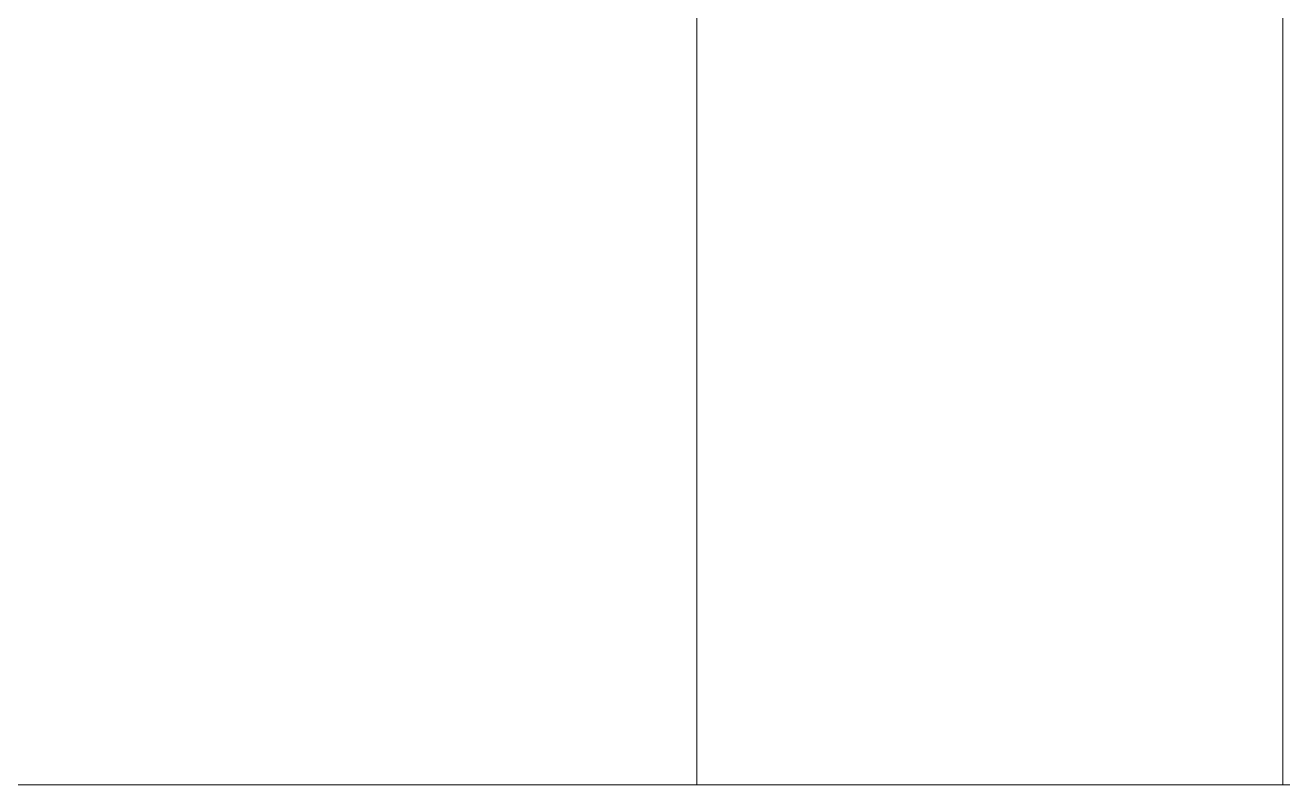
# Model space of a CAD drawing. Header units: millimetres. Extents: x -21807 to 29780, y -1565 to 60640.
# Drawn here: x -17980.78 to -17948.59, y 45016.94 to 45036.39 of the extents above; entities that cross this region are included whole.
import ezdxf

# ---------------------------------------------------------------- set-up
doc = ezdxf.new("R2010")
doc.units = ezdxf.units.MM
doc.layers.add('A-GLAZ', color=7, linetype='Continuous', lineweight=9, true_color=0x00007f)
doc.layers.add('A-WALL', color=7, linetype='Continuous', lineweight=9)

# ---------------------------------------------------------------- blocks, each defined once
blk = doc.blocks.new('AK_OViewTuongPanel - 1000x1200-V15-MẶT BẰNG PHÂN VÙNG NHIỆT ĐỘ _ ĐỘ ẨM')
at = {"layer": 'A-GLAZ', "color": 254, "lineweight": 13, "true_color": 0xe0e0ef}
for p, q in [((-515, 25), (-500, 25)), ((-500, 25), (-500, 5))]:
    blk.add_line(p, q, dxfattribs=at)
at = {"layer": 'A-GLAZ', "color": 7, "lineweight": 13, "true_color": 0xececf5}
blk.add_line((-515, 0), (-515, 25), dxfattribs=at)
at = {"layer": 'A-GLAZ', "color": 9, "lineweight": 13, "true_color": 0xaaaad4}
for p, q in [((-515, 25), (-515, 0)), ((-500, 25), (-515, 25)), ((500, 25), (-500, 25)), ((-500, 0), (-500, 25))]:
    blk.add_line(p, q, dxfattribs=at)
at = {"layer": 'A-GLAZ', "color": 254, "lineweight": 13, "true_color": 0xcccce5}
blk.add_line((-500, 25), (500, 25), dxfattribs=at)
blk = doc.blocks.new('AK-SGS-M3-A_rvt-1-MẶT BẰNG PHÂN VÙNG NHIỆT ĐỘ _ ĐỘ ẨM')
at = {"layer": 'A-WALL', "color": 254, "lineweight": 13, "true_color": 0xe0e0e0}
for p, q in [((-17948.589, 45041.937), (-17948.589, 45016.937)), ((-18963.589, 45016.937), (-17963.589, 45016.937)), ((-17948.589, 45016.937), (-17963.589, 45016.937))]:
    blk.add_line(p, q, dxfattribs=at)
at = {"layer": 'A-WALL', "color": 7, "lineweight": 13, "true_color": 0xececec}
for p in [(-17948.589, 45041.937), (-17963.589, 45016.937)]:
    blk.add_line(p, (-17948.589, 45016.937), dxfattribs=at)
at = {"layer": 'A-WALL', "color": 254, "lineweight": 13, "true_color": 0xcccccc}
blk.add_line((-17963.589, 45016.937), (-18963.589, 45016.937), dxfattribs=at)
at = {"layer": 'A-WALL', "color": 253, "lineweight": 13, "true_color": 0xaaaaaa}
blk.add_line((-17948.589, 45016.937), (-17303.589, 45016.937), dxfattribs=at)
at = {"layer": 'A-GLAZ', "color": 9, "lineweight": 13, "true_color": 0xaaaad4, "rotation": 180}
blk.add_blockref('AK_OViewTuongPanel - 1000x1200-V15-MẶT BẰNG PHÂN VÙNG NHIỆT ĐỘ _ ĐỘ ẨM', (-18463.589, 45041.937), dxfattribs=at)

msp = doc.modelspace()

# ---------------------------------------------------------------- block references
at = {"lineweight": 5}
msp.add_blockref('AK-SGS-M3-A_rvt-1-MẶT BẰNG PHÂN VÙNG NHIỆT ĐỘ _ ĐỘ ẨM', (0, 0), dxfattribs=at)

doc.saveas('drawing.dxf')
